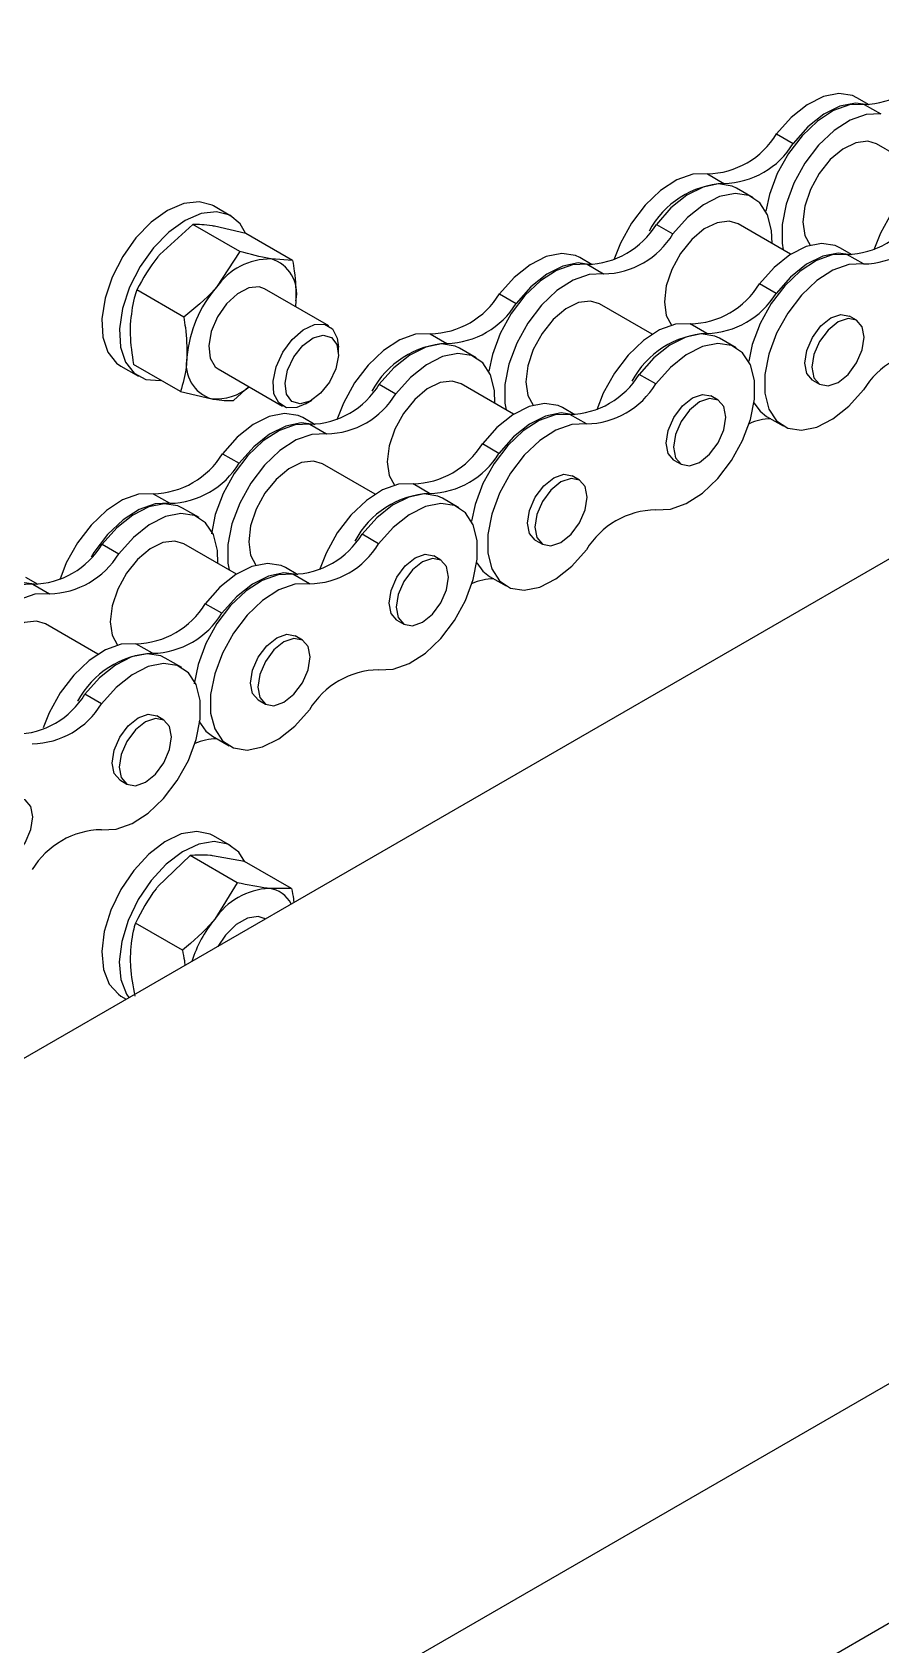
# Model space of a CAD drawing. Header units: metres. Extents: x 0 to 21025, y 0 to 14850.
# Drawn here: x 12952.7 to 13007.7, y 5165.9 to 5270.4 of the extents above; entities that cross this region are included whole.
import ezdxf

# ---------------------------------------------------------------- set-up
doc = ezdxf.new("R2010")
doc.units = ezdxf.units.M
doc.header["$LTSCALE"] = 25
doc.layers.add('SL4', color=4, linetype='Continuous')

msp = doc.modelspace()

# ---------------------------------------------------------------- linework, layer by layer
at = {"layer": 'SL4'}
for p, q in [((12149.854, 4740.748), (13086.753, 5281.608)), ((13006.91, 5265.689), (13006.11, 5266.151)), ((13006.578, 5265.717), (13007.653, 5265.096)), ((13000.905, 5263.807), (13001.98, 5263.187)), ((13010.794, 5261.183), (13007.387, 5263.15)), ((12996.415, 5261.215), (12997.49, 5260.595)), ((12999.387, 5259.663), (12998.312, 5260.284)), ((12965.537, 5258.482), (12964.406, 5259.135)), ((12963.063, 5257.933), (12960.929, 5255.993)), ((12966.108, 5256.174), (12963.063, 5257.933)), ((12966.489, 5257.347), (12964.46, 5257.822)), ((12969.534, 5255.589), (12966.489, 5257.347)), ((12993.108, 5257.941), (12994.182, 5257.32)), ((13001.814, 5255.999), (12998.407, 5257.966)), ((12966.108, 5256.174), (12964.606, 5253.871)), ((13005.794, 5255.965), (13004.995, 5256.426)), ((13006.537, 5255.372), (13005.462, 5255.993)), ((12969.534, 5255.589), (12968.137, 5255.699)), ((12988.949, 5255.321), (12988.15, 5255.782)), ((12988.617, 5255.349), (12989.692, 5254.728)), ((12196.152, 4714.021), (13133.051, 5254.881)), ((13000.864, 5253.463), (12999.79, 5254.083)), ((12962.472, 5251.931), (12959.427, 5253.689)), ((12971.876, 5251.359), (12967.714, 5253.761)), ((12969.745, 5252.992), (12969.713, 5252.607)), ((12969.745, 5252.992), (12969.714, 5252.607)), ((12982.945, 5253.439), (12984.02, 5252.819)), ((12992.834, 5250.815), (12989.427, 5252.782)), ((13006.087, 5251.729), (13005.621, 5251.998)), ((12978.455, 5250.847), (12979.53, 5250.226)), ((12996.374, 5250.871), (12995.3, 5251.491)), ((12972.497, 5249.533), (12972.497, 5249.985)), ((12981.427, 5249.295), (12980.352, 5249.915)), ((12998.271, 5249.939), (12997.197, 5250.56)), ((12958.406, 5248.743), (12959.538, 5248.09)), ((12962.263, 5247.102), (12959.217, 5248.86)), ((12964.714, 5248.565), (12968.876, 5246.163)), ((12993.067, 5247.596), (12991.992, 5248.216)), ((13003.223, 5247.844), (13003.689, 5247.575)), ((12962.263, 5247.102), (12964.292, 5246.627)), ((12965.689, 5246.516), (12966.689, 5247.425)), ((12975.147, 5247.572), (12976.222, 5246.952)), ((12983.854, 5245.631), (12980.447, 5247.597)), ((12997.107, 5246.545), (12996.641, 5246.814)), ((12970.376, 5246.311), (12970.768, 5246.538)), ((12987.834, 5245.596), (12987.034, 5246.058)), ((12988.576, 5245.004), (12987.502, 5245.624)), ((12970.989, 5244.952), (12970.189, 5245.414)), ((12970.657, 5244.98), (12971.732, 5244.36)), ((13000.257, 5245.49), (13001.332, 5244.869)), ((12982.904, 5243.094), (12981.829, 5243.715)), ((13139.786, 5243.215), (12202.887, 4702.355)), ((12964.984, 5243.071), (12966.059, 5242.45)), ((12974.873, 5240.447), (12971.466, 5242.413)), ((12994.243, 5242.66), (12994.709, 5242.391)), ((12988.127, 5241.361), (12987.661, 5241.63)), ((12960.494, 5240.479), (12961.569, 5239.858)), ((12978.414, 5240.502), (12977.339, 5241.123)), ((12963.466, 5238.927), (12962.391, 5239.547)), ((12980.311, 5239.571), (12979.236, 5240.191)), ((12957.187, 5237.204), (12958.261, 5236.583)), ((12965.893, 5235.262), (12962.486, 5237.229)), ((12975.106, 5237.228), (12974.031, 5237.848)), ((12985.263, 5237.475), (12985.728, 5237.207)), ((12979.146, 5236.177), (12978.681, 5236.446)), ((12969.873, 5235.228), (12969.074, 5235.69)), ((12970.616, 5234.635), (12969.541, 5235.256)), ((12982.297, 5235.121), (12983.372, 5234.501)), ((12953.028, 5234.584), (12952.229, 5235.045)), ((12952.696, 5234.612), (12953.771, 5233.991)), ((12964.943, 5232.726), (12963.869, 5233.346)), ((12956.913, 5230.078), (12953.506, 5232.045)), ((12976.282, 5232.291), (12976.748, 5232.022)), ((12970.166, 5230.993), (12969.7, 5231.261)), ((12960.453, 5230.134), (12959.379, 5230.754)), ((12962.35, 5229.202), (12961.276, 5229.823)), ((12957.146, 5226.859), (12956.071, 5227.48)), ((12967.302, 5227.107), (12967.768, 5226.838)), ((12961.186, 5225.808), (12960.72, 5226.077)), ((12964.336, 5224.753), (12965.411, 5224.133)), ((12958.322, 5221.923), (12958.788, 5221.654)), ((12965.537, 5217.655), (12964.406, 5218.308)), ((12962.896, 5217.015), (12960.802, 5215.014)), ((12965.942, 5215.257), (12962.896, 5217.015)), ((12966.41, 5216.644), (12964.337, 5217.012)), ((12969.455, 5214.886), (12966.41, 5216.644)), ((12965.942, 5215.257), (12964.479, 5212.892)), ((12969.455, 5214.886), (12968.014, 5214.889)), ((12962.385, 5210.89), (12959.339, 5212.648)), ((12967.754, 5212.911), (12967.714, 5212.934)), ((12958.406, 5207.916), (12958.753, 5207.715))]:
    msp.add_line(p, q, dxfattribs=at)
at = {"layer": 'SL4', "flags": 128}
for points in [[(13006.11, 5266.151), (13005.818, 5266.289), (13004.932, 5266.426), (13003.933, 5266.224), (13002.886, 5265.695), (13001.855, 5264.872), (13000.905, 5263.807)], [(13006.578, 5265.717), (13005.628, 5265.685), (13004.598, 5265.318), (13003.55, 5264.638), (13002.552, 5263.687), (13001.665, 5262.526), (13000.947, 5261.228), (13000.441, 5259.874), (13000.209, 5258.792)], [(13006.828, 5265.692), (13006.007, 5265.806), (13005.008, 5265.604), (13003.961, 5265.074), (13002.93, 5264.252), (13001.98, 5263.187)], [(13007.653, 5265.096), (13006.703, 5265.065), (13005.672, 5264.698), (13004.625, 5264.017), (13003.626, 5263.067), (13002.74, 5261.906), (13002.021, 5260.608), (13001.516, 5259.254), (13001.255, 5257.929), (13001.255, 5256.717), (13001.329, 5256.279)], [(13007.387, 5263.15), (13006.808, 5263.329), (13006.031, 5263.233), (13005.198, 5262.824), (13004.385, 5262.14), (13003.662, 5261.241), (13003.094, 5260.206), (13002.732, 5259.129), (13002.607, 5258.104)], [(12996.415, 5261.215), (12995.466, 5261.184), (12994.435, 5260.816), (12993.387, 5260.136), (12992.389, 5259.186), (12991.503, 5258.025), (12990.784, 5256.726), (12990.358, 5255.635)], [(13013.26, 5261.859), (13012.311, 5261.828), (13011.28, 5261.461), (13010.232, 5260.78), (13009.234, 5259.83), (13008.347, 5258.669), (13007.629, 5257.371), (13007.203, 5256.279)], [(12998.312, 5260.284), (12998.02, 5260.422), (12997.134, 5260.56), (12996.135, 5260.357), (12995.088, 5259.828), (12994.057, 5259.005), (12993.108, 5257.941)], [(12964.406, 5259.135), (12964.324, 5259.18), (12963.467, 5259.411), (12962.48, 5259.299), (12961.426, 5258.849), (12960.37, 5258.092), (12959.379, 5257.073), (12958.516, 5255.857), (12957.834, 5254.521), (12957.377, 5253.149), (12957.173, 5251.825), (12957.235, 5250.635), (12957.559, 5249.653), (12958.124, 5248.939), (12958.406, 5248.743)], [(13000.608, 5256.696), (13000.58, 5257.54), (13000.319, 5258.563), (12999.814, 5259.333), (12999.095, 5259.802), (12998.209, 5259.939), (12997.21, 5259.737), (12996.163, 5259.208), (12995.132, 5258.385), (12994.182, 5257.32)], [(12966.481, 5257.37), (12966.13, 5257.966), (12965.456, 5258.527), (12964.598, 5258.758), (12963.611, 5258.645), (12962.557, 5258.196), (12961.501, 5257.439), (12960.511, 5256.42), (12959.647, 5255.204), (12958.966, 5253.868), (12958.508, 5252.495), (12958.304, 5251.172), (12958.366, 5249.982), (12958.69, 5248.999), (12959.256, 5248.286), (12960.028, 5247.887), (12960.957, 5247.827), (12960.999, 5247.832)], [(12998.407, 5257.966), (12997.827, 5258.145), (12997.05, 5258.048), (12996.218, 5257.64), (12995.404, 5256.956), (12994.682, 5256.057), (12994.114, 5255.022), (12993.752, 5253.945), (12993.627, 5252.92)], [(13002.607, 5258.104), (13002.732, 5257.223), (13003.077, 5256.583)], [(12988.15, 5255.782), (12987.858, 5255.92), (12986.971, 5256.058), (12985.973, 5255.856), (12984.925, 5255.327), (12983.894, 5254.504), (12982.945, 5253.439)], [(13005.462, 5255.993), (13004.513, 5255.961), (13003.482, 5255.594), (13002.434, 5254.913), (13001.436, 5253.963), (13000.549, 5252.802), (12999.831, 5251.504), (12999.325, 5250.15), (12999.093, 5249.068)], [(13004.995, 5256.426), (13004.702, 5256.565), (13003.816, 5256.702), (13002.818, 5256.5), (13001.77, 5255.971), (13000.739, 5255.148), (12999.79, 5254.083)], [(13005.712, 5255.967), (13004.891, 5256.082), (13003.892, 5255.879), (13002.845, 5255.35), (13001.814, 5254.527), (13000.864, 5253.463)], [(12988.617, 5255.349), (12987.668, 5255.317), (12986.637, 5254.95), (12985.589, 5254.269), (12984.591, 5253.319), (12983.705, 5252.158), (12982.986, 5250.86), (12982.48, 5249.506), (12982.249, 5248.424)], [(12988.868, 5255.323), (12988.046, 5255.437), (12987.048, 5255.235), (12986, 5254.706), (12984.969, 5253.883), (12984.02, 5252.819)], [(13006.537, 5255.372), (13005.587, 5255.341), (13004.557, 5254.973), (13003.509, 5254.293), (13002.511, 5253.343), (13001.624, 5252.182), (13000.906, 5250.883), (13000.4, 5249.529), (13000.139, 5248.205), (13000.139, 5246.993), (13000.4, 5245.97), (13000.906, 5245.199), (13001.624, 5244.731), (13002.511, 5244.594), (13003.509, 5244.796), (13004.557, 5245.325), (13005.587, 5246.148), (13006.537, 5247.212)], [(12967.714, 5253.761), (12967.368, 5253.885), (12966.689, 5253.825), (12965.954, 5253.444), (12965.249, 5252.788), (12964.661, 5251.935), (12964.261, 5250.99), (12964.096, 5250.066), (12964.186, 5249.274), (12964.521, 5248.71), (12964.714, 5248.565)], [(12989.692, 5254.728), (12988.743, 5254.697), (12987.712, 5254.329), (12986.664, 5253.649), (12985.666, 5252.698), (12984.78, 5251.538), (12984.061, 5250.239), (12983.555, 5248.885), (12983.294, 5247.561), (12983.294, 5246.349), (12983.368, 5245.911)], [(12989.427, 5252.782), (12988.847, 5252.961), (12988.07, 5252.864), (12987.238, 5252.456), (12986.424, 5251.772), (12985.701, 5250.872), (12985.134, 5249.838), (12984.771, 5248.761), (12984.647, 5247.736)], [(12993.627, 5252.92), (12993.752, 5252.039), (12994.097, 5251.399)], [(13002.726, 5248.942), (13002.855, 5249.766), (13003.223, 5250.613), (13003.773, 5251.356), (13004.422, 5251.879), (13005.071, 5252.105), (13005.621, 5251.998)], [(13003.192, 5248.673), (13003.321, 5247.998), (13003.689, 5247.575), (13004.239, 5247.468), (13004.888, 5247.694), (13005.537, 5248.217), (13006.087, 5248.96), (13006.455, 5249.807), (13006.584, 5250.631), (13006.455, 5251.306), (13006.087, 5251.729), (13005.537, 5251.836), (13004.888, 5251.611), (13004.239, 5251.087), (13003.689, 5250.345), (13003.321, 5249.497), (13003.192, 5248.673)], [(12968.461, 5248.708), (12968.888, 5249.648), (12969.495, 5250.481), (12970.208, 5251.106), (12970.942, 5251.448), (12971.607, 5251.466), (12972.123, 5251.158), (12972.429, 5250.561), (12972.497, 5249.985)], [(12969.207, 5248.492), (12969.61, 5249.349), (12970.19, 5250.082), (12970.857, 5250.58), (12971.512, 5250.766), (12972.052, 5250.613), (12972.398, 5250.143), (12972.495, 5249.428), (12972.329, 5248.577), (12971.926, 5247.72), (12971.346, 5246.986), (12970.679, 5246.488), (12970.025, 5246.302), (12969.484, 5246.456), (12969.138, 5246.926), (12969.041, 5247.641), (12969.207, 5248.492)], [(12978.455, 5250.847), (12977.505, 5250.815), (12976.475, 5250.448), (12975.427, 5249.768), (12974.429, 5248.817), (12973.542, 5247.656), (12972.824, 5246.358), (12972.397, 5245.266)], [(12995.3, 5251.491), (12994.35, 5251.46), (12993.319, 5251.092), (12992.272, 5250.412), (12991.273, 5249.461), (12990.387, 5248.3), (12989.668, 5247.002), (12989.242, 5245.91)], [(12997.197, 5250.56), (12996.904, 5250.698), (12996.018, 5250.835), (12995.02, 5250.633), (12993.972, 5250.104), (12992.941, 5249.281), (12991.992, 5248.216)], [(12980.352, 5249.915), (12980.06, 5250.054), (12979.173, 5250.191), (12978.175, 5249.989), (12977.127, 5249.46), (12976.096, 5248.637), (12975.147, 5247.572)], [(12993.067, 5239.436), (12994.016, 5239.468), (12995.047, 5239.835), (12996.094, 5240.515), (12997.093, 5241.466), (12997.979, 5242.627), (12998.698, 5243.925), (12999.204, 5245.279), (12999.465, 5246.604), (12999.465, 5247.816), (12999.204, 5248.839), (12998.698, 5249.609), (12997.979, 5250.077), (12997.093, 5250.215), (12996.094, 5250.013), (12995.047, 5249.484), (12994.016, 5248.661), (12993.067, 5247.596)], [(12970.376, 5246.311), (12969.81, 5246.073), (12969.145, 5246.055), (12968.628, 5246.363), (12968.323, 5246.96), (12968.264, 5247.775), (12968.461, 5248.708)], [(12982.647, 5246.327), (12982.62, 5247.171), (12982.359, 5248.195), (12981.853, 5248.965), (12981.134, 5249.433), (12980.248, 5249.571), (12979.25, 5249.369), (12978.202, 5248.839), (12977.171, 5248.017), (12976.222, 5246.952)], [(13003.223, 5247.844), (13003.223, 5247.844), (13002.855, 5248.267), (13002.726, 5248.942)], [(12980.447, 5247.597), (12979.867, 5247.776), (12979.09, 5247.68), (12978.258, 5247.272), (12977.444, 5246.587), (12976.721, 5245.688), (12976.153, 5244.654), (12975.791, 5243.576), (12975.667, 5242.551)], [(12984.647, 5247.736), (12984.771, 5246.854), (12985.117, 5246.214)], [(12993.746, 5243.758), (12993.875, 5244.582), (12994.243, 5245.429), (12994.793, 5246.171), (12995.442, 5246.695), (12996.091, 5246.921), (12996.641, 5246.814)], [(12994.212, 5243.489), (12994.341, 5242.814), (12994.708, 5242.391), (12995.259, 5242.284), (12995.908, 5242.509), (12996.557, 5243.033), (12997.107, 5243.775), (12997.475, 5244.623), (12997.604, 5245.447), (12997.475, 5246.122), (12997.107, 5246.545), (12996.557, 5246.652), (12995.908, 5246.426), (12995.259, 5245.903), (12994.708, 5245.161), (12994.341, 5244.313), (12994.212, 5243.489)], [(12970.189, 5245.414), (12969.897, 5245.552), (12969.011, 5245.689), (12968.012, 5245.487), (12966.965, 5244.958), (12965.934, 5244.135), (12964.984, 5243.071)], [(12987.502, 5245.624), (12986.552, 5245.593), (12985.521, 5245.225), (12984.474, 5244.545), (12983.475, 5243.595), (12982.589, 5242.434), (12981.87, 5241.136), (12981.365, 5239.782), (12981.133, 5238.699)], [(12987.034, 5246.058), (12986.742, 5246.196), (12985.855, 5246.334), (12984.857, 5246.131), (12983.81, 5245.602), (12982.779, 5244.78), (12981.829, 5243.715)], [(12987.752, 5245.599), (12986.93, 5245.713), (12985.932, 5245.511), (12984.884, 5244.982), (12983.853, 5244.159), (12982.904, 5243.094)], [(12999.435, 5246.361), (12999.831, 5245.82), (13000.257, 5245.49)], [(12970.657, 5244.98), (12969.707, 5244.949), (12968.677, 5244.581), (12967.629, 5243.901), (12966.631, 5242.95), (12965.744, 5241.79), (12965.026, 5240.491), (12964.52, 5239.137), (12964.266, 5237.876)], [(12970.907, 5244.955), (12970.086, 5245.069), (12969.087, 5244.867), (12968.04, 5244.338), (12967.009, 5243.515), (12966.059, 5242.45)], [(12988.576, 5245.004), (12987.627, 5244.972), (12986.596, 5244.605), (12985.548, 5243.925), (12984.55, 5242.974), (12983.664, 5241.813), (12982.945, 5240.515), (12982.439, 5239.161), (12982.178, 5237.836), (12982.178, 5236.624), (12982.439, 5235.601), (12982.945, 5234.831), (12983.664, 5234.363), (12984.55, 5234.225), (12985.548, 5234.427), (12986.596, 5234.956), (12987.627, 5235.779), (12988.576, 5236.844)], [(12971.732, 5244.36), (12970.782, 5244.328), (12969.751, 5243.961), (12968.704, 5243.28), (12967.705, 5242.33), (12966.819, 5241.169), (12966.1, 5239.871), (12965.595, 5238.517), (12965.334, 5237.192), (12965.334, 5235.98), (12965.408, 5235.543)], [(12994.243, 5242.66), (12994.243, 5242.66), (12993.875, 5243.083), (12993.746, 5243.758)], [(12971.466, 5242.413), (12970.887, 5242.592), (12970.11, 5242.496), (12969.277, 5242.087), (12968.464, 5241.403), (12967.741, 5240.504), (12967.173, 5239.47), (12966.811, 5238.392), (12966.686, 5237.367)], [(12975.667, 5242.551), (12975.791, 5241.67), (12976.136, 5241.03)], [(12984.766, 5238.574), (12984.895, 5239.398), (12985.263, 5240.245), (12985.813, 5240.987), (12986.462, 5241.511), (12987.111, 5241.737), (12987.661, 5241.63)], [(12985.231, 5238.305), (12985.361, 5237.63), (12985.728, 5237.207), (12986.278, 5237.1), (12986.927, 5237.325), (12987.576, 5237.849), (12988.127, 5238.591), (12988.494, 5239.439), (12988.623, 5240.263), (12988.494, 5240.938), (12988.127, 5241.361), (12987.576, 5241.468), (12986.927, 5241.242), (12986.278, 5240.718), (12985.728, 5239.976), (12985.361, 5239.129), (12985.231, 5238.305)], [(12960.494, 5240.479), (12959.545, 5240.447), (12958.514, 5240.08), (12957.466, 5239.399), (12956.468, 5238.449), (12955.582, 5237.288), (12954.863, 5235.99), (12954.437, 5234.898)], [(12977.339, 5241.123), (12976.39, 5241.091), (12975.359, 5240.724), (12974.311, 5240.043), (12973.313, 5239.093), (12972.426, 5237.932), (12971.708, 5236.634), (12971.281, 5235.542)], [(12979.236, 5240.191), (12978.944, 5240.329), (12978.057, 5240.467), (12977.059, 5240.265), (12976.012, 5239.736), (12974.981, 5238.913), (12974.031, 5237.848)], [(12961.569, 5239.858), (12960.62, 5239.827), (12959.589, 5239.459), (12958.541, 5238.779), (12957.543, 5237.828), (12956.657, 5236.667), (12956.469, 5236.369)], [(12962.391, 5239.547), (12962.099, 5239.685), (12961.213, 5239.823), (12960.214, 5239.621), (12959.167, 5239.091), (12958.136, 5238.269), (12957.187, 5237.204)], [(12975.106, 5229.068), (12976.055, 5229.099), (12977.086, 5229.467), (12978.134, 5230.147), (12979.132, 5231.097), (12980.019, 5232.258), (12980.737, 5233.557), (12981.243, 5234.911), (12981.504, 5236.235), (12981.504, 5237.447), (12981.243, 5238.47), (12980.737, 5239.24), (12980.019, 5239.709), (12979.132, 5239.846), (12978.134, 5239.644), (12977.086, 5239.115), (12976.055, 5238.292), (12975.106, 5237.228)], [(12964.687, 5235.959), (12964.659, 5236.803), (12964.398, 5237.826), (12963.893, 5238.596), (12963.174, 5239.065), (12962.288, 5239.202), (12961.289, 5239), (12960.242, 5238.471), (12959.211, 5237.648), (12958.261, 5236.583)], [(12985.263, 5237.475), (12985.263, 5237.475), (12984.895, 5237.899), (12984.766, 5238.574)], [(12962.486, 5237.229), (12961.906, 5237.408), (12961.129, 5237.312), (12960.297, 5236.903), (12959.483, 5236.219), (12958.761, 5235.32), (12958.193, 5234.285), (12957.831, 5233.208), (12957.706, 5232.183)], [(12966.686, 5237.367), (12966.811, 5236.486), (12967.156, 5235.846)], [(12975.786, 5233.389), (12975.915, 5234.213), (12976.282, 5235.061), (12976.833, 5235.803), (12977.482, 5236.327), (12978.131, 5236.552), (12978.681, 5236.446)], [(12976.251, 5233.121), (12976.38, 5232.446), (12976.748, 5232.022), (12977.298, 5231.916), (12977.947, 5232.141), (12978.596, 5232.665), (12979.146, 5233.407), (12979.514, 5234.255), (12979.643, 5235.079), (12979.514, 5235.754), (12979.146, 5236.177), (12978.596, 5236.284), (12977.947, 5236.058), (12977.298, 5235.534), (12976.748, 5234.792), (12976.38, 5233.945), (12976.251, 5233.121)], [(12969.541, 5235.256), (12968.592, 5235.224), (12967.561, 5234.857), (12966.513, 5234.177), (12965.515, 5233.226), (12964.628, 5232.065), (12963.91, 5230.767), (12963.404, 5229.413), (12963.15, 5228.151)], [(12969.074, 5235.69), (12968.781, 5235.828), (12967.895, 5235.965), (12966.897, 5235.763), (12965.849, 5235.234), (12964.818, 5234.411), (12963.869, 5233.346)], [(12969.791, 5235.231), (12968.97, 5235.345), (12967.971, 5235.143), (12966.924, 5234.613), (12965.893, 5233.791), (12964.943, 5232.726)], [(12981.475, 5235.993), (12981.87, 5235.452), (12982.297, 5235.121)], [(12952.696, 5234.612), (12951.747, 5234.58), (12950.716, 5234.213), (12949.668, 5233.533), (12948.67, 5232.582), (12947.784, 5231.421), (12947.065, 5230.123), (12946.559, 5228.769), (12946.328, 5227.687)], [(12952.947, 5234.586), (12952.125, 5234.701), (12951.127, 5234.498), (12950.079, 5233.969), (12949.048, 5233.147), (12948.099, 5232.082)], [(12970.616, 5234.635), (12969.666, 5234.604), (12968.636, 5234.237), (12967.588, 5233.556), (12966.59, 5232.606), (12965.703, 5231.445), (12964.985, 5230.147), (12964.479, 5228.793), (12964.218, 5227.468), (12964.218, 5226.256), (12964.479, 5225.233), (12964.985, 5224.463), (12965.703, 5223.994), (12966.59, 5223.857), (12967.588, 5224.059), (12968.636, 5224.588), (12969.666, 5225.411), (12970.616, 5226.476)], [(12953.771, 5233.991), (12952.822, 5233.96), (12951.791, 5233.592), (12950.743, 5232.912), (12949.745, 5231.962), (12948.859, 5230.801), (12948.14, 5229.503), (12947.634, 5228.149), (12947.373, 5226.824), (12947.373, 5225.612), (12947.447, 5225.174)], [(12976.282, 5232.291), (12976.282, 5232.291), (12975.915, 5232.714), (12975.786, 5233.389)], [(12953.506, 5232.045), (12952.926, 5232.224), (12952.149, 5232.128), (12951.317, 5231.719), (12950.503, 5231.035), (12949.78, 5230.136), (12949.213, 5229.101), (12948.85, 5228.024), (12948.726, 5226.999)], [(12957.706, 5232.183), (12957.831, 5231.302), (12958.176, 5230.662)], [(12966.805, 5228.205), (12966.934, 5229.029), (12967.302, 5229.877), (12967.852, 5230.619), (12968.501, 5231.143), (12969.15, 5231.368), (12969.7, 5231.261)], [(12967.271, 5227.936), (12967.4, 5227.261), (12967.768, 5226.838), (12968.318, 5226.731), (12968.967, 5226.957), (12969.616, 5227.481), (12970.166, 5228.223), (12970.534, 5229.07), (12970.663, 5229.894), (12970.534, 5230.569), (12970.166, 5230.993), (12969.616, 5231.099), (12968.967, 5230.874), (12968.318, 5230.35), (12967.768, 5229.608), (12967.4, 5228.76), (12967.271, 5227.936)], [(12959.379, 5230.754), (12958.429, 5230.723), (12957.398, 5230.355), (12956.351, 5229.675), (12955.352, 5228.725), (12954.466, 5227.564), (12953.747, 5226.265), (12953.361, 5225.295)], [(12961.276, 5229.823), (12960.983, 5229.961), (12960.097, 5230.099), (12959.099, 5229.896), (12958.051, 5229.367), (12957.02, 5228.544), (12956.071, 5227.48)], [(12957.146, 5218.699), (12958.095, 5218.731), (12959.126, 5219.098), (12960.173, 5219.779), (12961.172, 5220.729), (12962.058, 5221.89), (12962.777, 5223.188), (12963.283, 5224.542), (12963.544, 5225.867), (12963.544, 5227.079), (12963.283, 5228.102), (12962.777, 5228.872), (12962.058, 5229.341), (12961.172, 5229.478), (12960.173, 5229.276), (12959.126, 5228.747), (12958.095, 5227.924), (12957.146, 5226.859)], [(12967.302, 5227.107), (12967.302, 5227.107), (12966.934, 5227.53), (12966.805, 5228.205)], [(12957.825, 5223.021), (12957.954, 5223.845), (12958.322, 5224.693), (12958.872, 5225.435), (12959.521, 5225.958), (12960.17, 5226.184), (12960.72, 5226.077)], [(12958.291, 5222.752), (12958.42, 5222.077), (12958.787, 5221.654), (12959.338, 5221.547), (12959.987, 5221.773), (12960.636, 5222.297), (12961.186, 5223.039), (12961.554, 5223.886), (12961.683, 5224.71), (12961.554, 5225.385), (12961.186, 5225.808), (12960.636, 5225.915), (12959.987, 5225.69), (12959.338, 5225.166), (12958.787, 5224.424), (12958.42, 5223.576), (12958.291, 5222.752)], [(12963.463, 5225.724), (12963.91, 5225.083), (12964.336, 5224.753)], [(12958.322, 5221.923), (12958.322, 5221.923), (12957.954, 5222.346), (12957.825, 5223.021)], [(12949.31, 5217.568), (12949.44, 5216.893), (12949.807, 5216.47), (12950.357, 5216.363), (12951.006, 5216.589), (12951.655, 5217.112), (12952.206, 5217.854), (12952.573, 5218.702), (12952.702, 5219.526), (12952.573, 5220.201), (12952.206, 5220.624), (12951.655, 5220.731), (12951.006, 5220.506), (12950.357, 5219.982), (12949.807, 5219.24), (12949.44, 5218.392), (12949.31, 5217.568)], [(12964.406, 5218.308), (12964.197, 5218.413), (12963.314, 5218.589), (12962.312, 5218.421), (12961.253, 5217.919), (12960.203, 5217.116), (12959.229, 5216.06), (12958.392, 5214.82), (12957.744, 5213.472), (12957.326, 5212.101), (12957.165, 5210.794), (12957.27, 5209.633), (12957.635, 5208.69), (12958.237, 5208.025), (12958.406, 5207.916)], [(12966.444, 5216.624), (12966.035, 5217.251), (12965.328, 5217.76), (12964.446, 5217.936), (12963.443, 5217.768), (12962.384, 5217.266), (12961.334, 5216.463), (12960.36, 5215.407), (12959.523, 5214.167), (12958.875, 5212.819), (12958.458, 5211.448), (12958.296, 5210.141), (12958.401, 5208.98), (12958.766, 5208.037), (12958.919, 5207.811)], [(12967.753, 5212.911), (12967.294, 5213.068), (12966.605, 5212.969), (12965.868, 5212.553), (12965.173, 5211.869), (12964.676, 5211.135)]]:
    msp.add_lwpolyline(points, dxfattribs=at)
at = {"layer": 'SL4'}
for centre, radius, start, end in [((13006.468, 5271.092), 5.376, 271.17027, 328.82435), ((12996.306, 5266.591), 5.376, 271.17027, 328.82435), ((12997.38, 5265.97), 5.376, 271.17027, 328.82435), ((12997.808, 5254.748), 5.855, 93.11014, 152.07323), ((13005.352, 5261.368), 5.376, 271.17027, 328.82435), ((12988.508, 5260.724), 5.376, 271.17027, 328.82435), ((12989.582, 5260.103), 5.376, 271.17027, 328.82435), ((13006.427, 5260.747), 5.376, 271.17027, 328.82435), ((12968.094, 5251.459), 4.241, 89.42373, 145.33901), ((12967.471, 5253.472), 2.324, 348.0688, 73.35439), ((12995.19, 5256.866), 5.376, 271.17027, 328.82435), ((12970.517, 5248.69), 7.86, 138.76581, 175.29625), ((12978.345, 5256.222), 5.376, 271.17027, 328.82435), ((12996.265, 5256.246), 5.376, 271.17027, 328.82435), ((12979.42, 5255.602), 5.376, 271.17027, 328.82435), ((12996.692, 5245.024), 5.855, 93.11014, 152.07323), ((12979.847, 5244.38), 5.855, 93.11014, 152.07323), ((13011.137, 5244.429), 5.376, 91.17027, 148.82435), ((12964.957, 5248.854), 2.324, 168.0688, 253.35439), ((12987.392, 5251), 5.376, 271.17027, 328.82435), ((12964.541, 5249.996), 3.378, 265.774, 310.05997), ((12970.547, 5250.355), 5.376, 271.17027, 328.82435), ((12971.622, 5249.735), 5.376, 271.17027, 328.82435), ((12988.467, 5250.379), 5.376, 271.17027, 328.82435), ((13000.562, 5241.885), 3.446, 90.48433, 114.65111), ((12977.229, 5246.498), 5.376, 271.17027, 328.82435), ((12960.385, 5245.854), 5.376, 271.17027, 328.82435), ((12961.459, 5245.233), 5.376, 271.17027, 328.82435), ((12978.304, 5245.877), 5.376, 271.17027, 328.82435), ((12978.732, 5234.656), 5.855, 93.11014, 152.07323), ((12993.176, 5234.061), 5.376, 91.17027, 148.82435), ((12952.587, 5239.987), 5.376, 271.17027, 328.82435), ((12969.431, 5240.631), 5.376, 271.17027, 328.82435), ((12970.506, 5240.011), 5.376, 271.17027, 328.82435), ((12953.661, 5239.367), 5.376, 271.17027, 328.82435), ((12982.601, 5231.516), 3.446, 90.48439, 114.6521), ((12959.269, 5236.13), 5.376, 271.17027, 328.82435), ((12960.344, 5235.509), 5.376, 271.17027, 328.82435), ((12960.771, 5224.287), 5.855, 93.11014, 152.07323), ((12975.216, 5223.693), 5.376, 91.17027, 148.82435), ((12951.471, 5230.263), 5.376, 271.17027, 328.82435), ((12952.546, 5229.642), 5.376, 271.17027, 328.82435), ((12964.641, 5221.148), 3.446, 90.48439, 114.65209), ((12957.255, 5213.324), 5.376, 91.17027, 148.82435), ((12968.22, 5210.398), 4.496, 92.62379, 146.31301), ((12967.828, 5213.122), 1.777, 25.29349, 83.965), ((12971.036, 5207.555), 8.454, 140.85807, 162.02603)]:
    msp.add_arc(centre, radius, start, end, dxfattribs=at)
for points, knots in [([(12964.46, 5257.822), (12964.42, 5257.829), (12963.846, 5257.925), (12963.44, 5257.929), (12963.063, 5257.933)], [0, 0, 0, 0, 0.07020058, 1, 1, 1, 1]), ([(12960.929, 5255.993), (12960.886, 5255.943), (12960.277, 5255.224), (12959.836, 5254.429), (12959.427, 5253.689)], [0, 0, 0, 0, 0.0702006, 1, 1, 1, 1]), ([(12968.137, 5255.699), (12968.096, 5255.706), (12967.513, 5255.808), (12966.785, 5255.998), (12966.108, 5256.174)], [0, 0, 0, 0, 0.0702006, 1, 1, 1, 1]), ([(12969.534, 5255.589), (12969.573, 5255.359), (12969.724, 5254.465), (12969.736, 5253.619), (12969.745, 5252.992)], [0, 0, 0, 0, 0.2575513, 1, 1, 1, 1]), ([(12959.427, 5253.689), (12959.371, 5253.514), (12959.151, 5252.834), (12959.068, 5252.044), (12959.006, 5251.457)], [0, 0, 0, 0, 0.2575513, 1, 1, 1, 1]), ([(12964.606, 5253.871), (12964.563, 5253.82), (12963.944, 5253.107), (12963.182, 5252.497), (12962.472, 5251.931)], [0, 0, 0, 0, 0.0702006, 1, 1, 1, 1]), ([(12962.472, 5251.931), (12962.511, 5251.701), (12962.662, 5250.807), (12962.674, 5249.962), (12962.683, 5249.334)], [0, 0, 0, 0, 0.2575513, 1, 1, 1, 1]), ([(12959.006, 5251.457), (12959.002, 5251.235), (12958.984, 5250.407), (12959.119, 5249.514), (12959.217, 5248.86)], [0, 0, 0, 0, 0.2686336, 1, 1, 1, 1]), ([(12962.683, 5249.334), (12962.669, 5249.118), (12962.616, 5248.31), (12962.412, 5247.612), (12962.263, 5247.102)], [0, 0, 0, 0, 0.2686336, 1, 1, 1, 1]), ([(12964.292, 5246.627), (12964.332, 5246.62), (12964.906, 5246.524), (12965.312, 5246.52), (12965.689, 5246.516)], [0, 0, 0, 0, 0.07020058, 1, 1, 1, 1]), ([(12964.337, 5217.012), (12964.296, 5217.016), (12963.707, 5217.076), (12963.287, 5217.045), (12962.896, 5217.015)], [0, 0, 0, 0, 0.0702006, 1, 1, 1, 1]), ([(12968.014, 5214.889), (12967.972, 5214.894), (12967.375, 5214.959), (12966.632, 5215.114), (12965.942, 5215.257)], [0, 0, 0, 0, 0.0702006, 1, 1, 1, 1]), ([(12960.802, 5215.014), (12960.76, 5214.962), (12960.164, 5214.222), (12959.737, 5213.407), (12959.339, 5212.648)], [0, 0, 0, 0, 0.0702006, 1, 1, 1, 1]), ([(12969.455, 5214.886), (12969.507, 5214.657), (12969.577, 5214.348), (12969.599, 5214.056), (12969.604, 5213.98)], [0, 0, 0, 0, 0.7389639, 1, 1, 1, 1]), ([(12959.339, 5212.648), (12959.29, 5212.477), (12959.098, 5211.811), (12959.043, 5211.036), (12959.002, 5210.461)], [0, 0, 0, 0, 0.2575513, 1, 1, 1, 1]), ([(12964.479, 5212.892), (12964.437, 5212.84), (12963.832, 5212.105), (12963.082, 5211.476), (12962.385, 5210.89)], [0, 0, 0, 0, 0.0702006, 1, 1, 1, 1]), ([(12959.002, 5210.461), (12959.005, 5210.243), (12959.015, 5209.431), (12959.177, 5208.552), (12959.296, 5207.909)], [0, 0, 0, 0, 0.26863361, 1, 1, 1, 1]), ([(12962.385, 5210.89), (12962.436, 5210.662), (12962.511, 5210.324), (12962.533, 5210.005), (12962.541, 5209.902)], [0, 0, 0, 0, 0.6757547, 1, 1, 1, 1])]:
    msp.add_open_spline(points, degree=3, knots=knots, dxfattribs=at)

doc.saveas('drawing.dxf')
